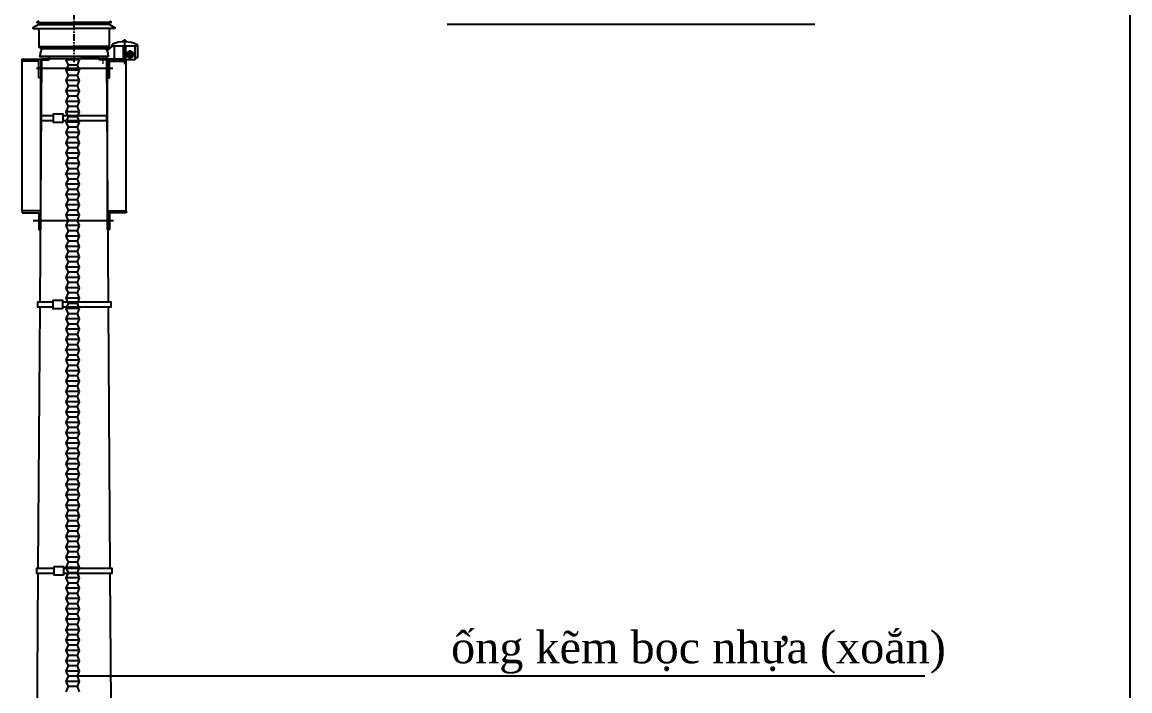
# Model space of a CAD drawing. Header units: inches. Extents: x -246336 to 136055, y -106871 to 69513.
# Drawn here: x 2198 to 6362, y 62200 to 64713 of the extents above; entities that cross this region are included whole.
import ezdxf

# ---------------------------------------------------------------- set-up
doc = ezdxf.new("R2010")
doc.units = ezdxf.units.IN
doc.header["$MEASUREMENT"] = 0
doc.linetypes.add('CENTER', pattern=[2, 1.25, -0.25, 0.25, -0.25])
doc.layers.add('Layer1', color=7, linetype='Continuous')
doc.layers.add('XA-TT1', color=7, linetype='Continuous')
doc.styles.add('VIET25', font='VNTIME_0.TTF', dxfattribs={"height": 2.5})

msp = doc.modelspace()

# ---------------------------------------------------------------- linework, layer by layer
at = {"color": 1}
msp.add_line((6361.71, 69513.263), (6361.71, 52013.263), dxfattribs=at)
at = {"color": 251}
msp.add_line((2388.354, 62256.421), (5590.825, 62256.421), dxfattribs=at)
at = {"layer": 'Layer1', "color": 251, "linetype": 'CENTER', "ltscale": 20}
msp.add_line((2393.05, 64563.097), (2393.05, 65111.885), dxfattribs=at)
at = {"layer": 'Layer1', "color": 8, "linetype": 'Continuous'}
for p, q in [((2260.273, 64703.728), (2238.639, 64691.803)), ((2260.273, 64717.302), (2253.707, 64712.822)), ((2254.164, 64711.342), (2393.05, 64711.342)), ((2260.273, 64703.728), (2260.273, 64711.449)), ((2260.273, 64703.728), (2393.05, 64703.728)), ((2531.936, 64711.342), (2393.05, 64711.342)), ((2525.827, 64703.728), (2393.05, 64703.728)), ((2525.827, 64717.302), (2532.393, 64712.822)), ((2525.827, 64703.728), (2525.827, 64711.449)), ((2525.827, 64703.728), (2547.462, 64691.803)), ((2239.226, 64689.522), (2393.05, 64689.522)), ((2546.875, 64689.522), (2393.05, 64689.522))]:
    msp.add_line(p, q, dxfattribs=at)
at = {"layer": 'Layer1', "color": 9, "linetype": 'Continuous'}
for p, q in [((2261.162, 64681.233), (2261.162, 64621.04)), ((2524.938, 64681.233), (2524.938, 64621.04)), ((2261.162, 64621.423), (2397.629, 64621.423)), ((2524.938, 64621.423), (2388.471, 64621.423)), ((2536.515, 64622.223), (2517.281, 64606.56)), ((2536.515, 64622.223), (2537.317, 64630.229)), ((2631.074, 64622.223), (2536.515, 64622.223)), ((2544.529, 64622.223), (2544.529, 64570.987)), ((2577.784, 64622.223), (2577.784, 64570.987)), ((2582.192, 64648.642), (2582.192, 64554.975)), ((2586.599, 64622.223), (2586.599, 64570.987)), ((2623.461, 64578.992), (2623.461, 64622.223)), ((2631.074, 64627.827), (2631.074, 64622.223)), ((2631.074, 64622.223), (2631.074, 64578.992)), ((2264.557, 64616.219), (2396.828, 64616.219)), ((2514.879, 64584.196), (2271.221, 64584.196)), ((2511.674, 64612.216), (2274.427, 64612.216)), ((2299.035, 64584.196), (2299.035, 64570.987)), ((2521.544, 64616.219), (2389.273, 64616.219)), ((2487.066, 64584.196), (2487.066, 64570.987)), ((2514.879, 64584.196), (2514.879, 64570.987)), ((2620.44, 64591.001), (2588.017, 64591.001)), ((2604.229, 64574.79), (2604.229, 64607.212)), ((2631.074, 64578.992), (2623.461, 64578.992)), ((2623.461, 64578.992), (2623.461, 64570.987)), ((2271.221, 64570.987), (2299.035, 64570.987)), ((2299.035, 64576.415), (2367.169, 64576.415)), ((2487.066, 64576.415), (2418.931, 64576.415)), ((2514.879, 64570.987), (2486.832, 64570.987)), ((2623.461, 64570.987), (2515.236, 64570.987))]:
    msp.add_line(p, q, dxfattribs=at)
at = {"layer": 'Layer1', "color": 9, "linetype": 'Continuous', "lineweight": 5}
msp.add_line((2502.606, 64556.782), (2502.606, 64587.337), dxfattribs=at)
at = {"layer": 'Layer1', "color": 9, "linetype": 'Continuous'}
msp.add_lwpolyline([(2587.878, 64638.83), (2576.582, 64638.83), (2576.582, 64642.237), (2587.878, 64642.237)], close=True, dxfattribs=at)
for radius in [12.421, 6.405]:
    msp.add_circle((2604.229, 64591.001), radius, dxfattribs=at)
at = {"layer": 'Layer1', "color": 8, "linetype": 'Continuous'}
for centre, radius, start, end in [((2254.164, 64712.153), 0.811, 124.30449, 270), ((2531.936, 64712.153), 0.811, 270, 55.69551), ((2239.226, 64690.738), 1.216, 118.863239, 270), ((2546.875, 64690.738), 1.216, 270, 61.136761)]:
    msp.add_arc(centre, radius, start, end, dxfattribs=at)
at = {"layer": 'Layer1', "color": 9, "linetype": 'Continuous'}
for centre, radius, start, end in [((2254.515, 64681.901), 6.681, 354.265697, 85.382765), ((2254.515, 64681.901), 6.681, 354.265697, 85.382765), ((2531.586, 64681.901), 6.681, 94.617235, 185.734303), ((2531.586, 64681.901), 6.681, 94.617235, 185.734303), ((2274.647, 64626.93), 14.715, 203.591639, 269.139676), ((2511.453, 64626.93), 14.715, 270.860324, 336.408361), ((2581.491, 64523.46), 115.546, 64.58857, 112.476656)]:
    msp.add_arc(centre, radius, start, end, dxfattribs=at)
for points in [[(2274.427, 64612.216), (2271.221, 64609.814), (2269.218, 64607.413), (2268.016, 64603.81), (2266.012, 64596.205), (2264.41, 64587.398), (2263.608, 64584.997), (2271.221, 64584.196)], [(2511.674, 64612.216), (2514.879, 64609.814), (2516.883, 64607.413), (2518.085, 64603.81), (2520.088, 64596.205), (2521.691, 64587.398), (2522.492, 64584.997), (2514.879, 64584.196)]]:
    msp.add_spline(points, degree=3, dxfattribs=at)
at = {"layer": 'XA-TT1'}
for p, q in [((6361.71, 69513.263), (6361.71, 52013.263)), ((3796.168, 64704.675), (5177.807, 64704.675)), ((2198.117, 64003.874), (2198.117, 64566.881)), ((2538.506, 64538.881), (2252.037, 64538.881)), ((2270.597, 64576.415), (2516.027, 64576.415)), ((2367.169, 64576.415), (2418.931, 64576.415)), ((2589.194, 64003.874), (2589.194, 64566.881)), ((2268.117, 64003.874), (2268.117, 64502.881)), ((2519.194, 64003.874), (2519.194, 64502.881)), ((2541.063, 63966.074), (2239.231, 63966.074))]:
    msp.add_line(p, q, dxfattribs=at)
at = {"layer": 'XA-TT1', "color": 251}
for p, q in [((2412.378, 64571.002), (2362.922, 64571.002)), ((2362.922, 64571.002), (2370.65, 64551.54)), ((2370.65, 64551.54), (2362.922, 64532.078)), ((2404.65, 64551.54), (2370.65, 64551.54)), ((2404.65, 64551.54), (2370.65, 64551.54)), ((2404.65, 64551.54), (2370.65, 64551.54)), ((2412.378, 64571.002), (2404.65, 64551.54)), ((2404.65, 64551.54), (2412.378, 64532.078)), ((2412.378, 64532.078), (2362.922, 64532.078)), ((2362.922, 64532.078), (2370.65, 64512.615)), ((2370.65, 64512.615), (2362.922, 64493.153)), ((2404.65, 64512.615), (2370.65, 64512.615)), ((2404.65, 64512.615), (2370.65, 64512.615)), ((2412.378, 64532.078), (2404.65, 64512.615)), ((2404.65, 64512.615), (2412.378, 64493.153)), ((2412.378, 64493.153), (2362.922, 64493.153)), ((2362.922, 64493.153), (2370.65, 64473.691)), ((2370.65, 64473.691), (2362.922, 64454.229)), ((2362.922, 64454.229), (2370.65, 64434.767)), ((2412.378, 64454.229), (2362.922, 64454.229)), ((2404.65, 64473.691), (2370.65, 64473.691)), ((2404.65, 64473.691), (2370.65, 64473.691)), ((2412.378, 64493.153), (2404.65, 64473.691)), ((2404.65, 64473.691), (2412.378, 64454.229)), ((2412.378, 64454.229), (2404.65, 64434.767)), ((2370.65, 64434.767), (2362.922, 64415.305)), ((2412.378, 64415.305), (2362.922, 64415.305)), ((2362.922, 64415.305), (2370.65, 64395.843)), ((2404.65, 64434.767), (2370.65, 64434.767)), ((2404.65, 64434.767), (2370.65, 64434.767)), ((2404.65, 64434.767), (2412.378, 64415.305)), ((2412.378, 64415.305), (2404.65, 64395.843)), ((2370.65, 64395.843), (2362.922, 64376.381)), ((2412.378, 64376.381), (2362.922, 64376.381)), ((2362.922, 64376.381), (2370.65, 64356.919)), ((2404.65, 64395.843), (2370.65, 64395.843)), ((2404.65, 64395.843), (2370.65, 64395.843)), ((2404.65, 64395.843), (2370.65, 64395.843)), ((2404.65, 64395.843), (2412.378, 64376.381)), ((2412.378, 64376.381), (2404.65, 64356.919)), ((2370.65, 64356.919), (2362.922, 64337.457)), ((2412.378, 64337.457), (2362.922, 64337.457)), ((2362.922, 64337.457), (2370.65, 64317.995)), ((2404.65, 64356.919), (2370.65, 64356.919)), ((2404.65, 64356.919), (2370.65, 64356.919)), ((2404.65, 64356.919), (2370.65, 64356.919)), ((2404.65, 64356.919), (2412.378, 64337.457)), ((2412.378, 64337.457), (2404.65, 64317.995)), ((2370.65, 64317.995), (2362.922, 64298.533)), ((2412.378, 64298.533), (2362.922, 64298.533)), ((2362.922, 64298.533), (2370.65, 64279.071)), ((2404.65, 64317.995), (2370.65, 64317.995)), ((2404.65, 64317.995), (2370.65, 64317.995)), ((2404.65, 64317.995), (2412.378, 64298.533)), ((2412.378, 64298.533), (2404.65, 64279.071)), ((2370.65, 64279.071), (2362.922, 64259.609)), ((2412.378, 64259.609), (2362.922, 64259.609)), ((2362.922, 64259.609), (2370.65, 64240.147)), ((2404.65, 64279.071), (2370.65, 64279.071)), ((2404.65, 64279.071), (2370.65, 64279.071)), ((2404.65, 64279.071), (2412.378, 64259.609)), ((2412.378, 64259.609), (2404.65, 64240.147)), ((2370.65, 64240.147), (2362.922, 64220.685)), ((2362.922, 64220.685), (2370.65, 64201.223)), ((2412.378, 64220.685), (2362.922, 64220.685)), ((2404.65, 64240.147), (2370.65, 64240.147)), ((2404.65, 64240.147), (2370.65, 64240.147)), ((2404.65, 64240.147), (2412.378, 64220.685)), ((2412.378, 64220.685), (2404.65, 64201.223)), ((2370.65, 64201.223), (2362.922, 64181.761)), ((2362.922, 64181.761), (2370.65, 64162.298)), ((2412.378, 64181.761), (2362.922, 64181.761)), ((2370.65, 64162.298), (2362.922, 64142.836)), ((2404.65, 64201.223), (2370.65, 64201.223)), ((2404.65, 64201.223), (2370.65, 64201.223)), ((2404.65, 64162.298), (2370.65, 64162.298)), ((2404.65, 64162.298), (2370.65, 64162.298)), ((2404.65, 64201.223), (2412.378, 64181.761)), ((2412.378, 64181.761), (2404.65, 64162.298)), ((2404.65, 64162.298), (2412.378, 64142.836)), ((2362.922, 64142.836), (2370.65, 64123.374)), ((2412.378, 64142.836), (2362.922, 64142.836)), ((2370.65, 64123.374), (2362.922, 64103.912)), ((2404.65, 64123.374), (2370.65, 64123.374)), ((2404.65, 64123.374), (2370.65, 64123.374)), ((2412.378, 64142.836), (2404.65, 64123.374)), ((2404.65, 64123.374), (2412.378, 64103.912)), ((2362.922, 64103.912), (2370.65, 64084.45)), ((2412.378, 64103.912), (2362.922, 64103.912)), ((2370.65, 64084.45), (2362.922, 64064.988)), ((2404.65, 64084.45), (2370.65, 64084.45)), ((2404.65, 64084.45), (2370.65, 64084.45)), ((2412.378, 64103.912), (2404.65, 64084.45)), ((2404.65, 64084.45), (2412.378, 64064.988)), ((2362.922, 64064.988), (2370.65, 64045.526)), ((2412.378, 64064.988), (2362.922, 64064.988)), ((2370.65, 64045.526), (2362.922, 64026.064)), ((2404.65, 64045.526), (2370.65, 64045.526)), ((2404.65, 64045.526), (2370.65, 64045.526)), ((2412.378, 64064.988), (2404.65, 64045.526)), ((2404.65, 64045.526), (2412.378, 64026.064)), ((2412.378, 64026.064), (2362.922, 64026.064)), ((2362.922, 64026.064), (2370.65, 64006.602)), ((2370.65, 64006.602), (2362.922, 63987.14)), ((2404.65, 64006.602), (2370.65, 64006.602)), ((2404.65, 64006.602), (2370.65, 64006.602)), ((2412.378, 64026.064), (2404.65, 64006.602)), ((2404.65, 64006.602), (2412.378, 63987.14)), ((2412.378, 63987.14), (2362.922, 63987.14)), ((2362.922, 63987.14), (2370.65, 63967.678)), ((2370.65, 63967.678), (2362.922, 63948.216)), ((2404.65, 63967.678), (2370.65, 63967.678)), ((2404.65, 63967.678), (2370.65, 63967.678)), ((2412.378, 63987.14), (2404.65, 63967.678)), ((2404.65, 63967.678), (2412.378, 63948.216)), ((2412.378, 63948.216), (2362.922, 63948.216)), ((2362.922, 63948.216), (2370.65, 63928.754)), ((2370.65, 63928.754), (2362.922, 63909.292)), ((2404.65, 63928.754), (2370.65, 63928.754)), ((2404.65, 63928.754), (2370.65, 63928.754)), ((2412.378, 63948.216), (2404.65, 63928.754)), ((2404.65, 63928.754), (2412.378, 63909.292)), ((2412.378, 63909.292), (2362.922, 63909.292)), ((2362.922, 63909.292), (2370.65, 63889.83)), ((2370.65, 63889.83), (2362.922, 63870.368)), ((2412.378, 63870.368), (2362.922, 63870.368)), ((2362.922, 63870.368), (2370.65, 63850.906)), ((2404.65, 63889.83), (2370.65, 63889.83)), ((2404.65, 63889.83), (2370.65, 63889.83)), ((2412.378, 63909.292), (2404.65, 63889.83)), ((2404.65, 63889.83), (2412.378, 63870.368)), ((2412.378, 63870.368), (2404.65, 63850.906)), ((2370.65, 63850.906), (2362.922, 63831.444)), ((2412.378, 63831.444), (2362.922, 63831.444)), ((2362.922, 63831.444), (2370.65, 63811.981)), ((2404.65, 63850.906), (2370.65, 63850.906)), ((2404.65, 63850.906), (2370.65, 63850.906)), ((2404.65, 63850.906), (2412.378, 63831.444)), ((2412.378, 63831.444), (2404.65, 63811.981)), ((2370.65, 63811.981), (2362.922, 63792.519)), ((2412.378, 63792.519), (2362.922, 63792.519)), ((2362.922, 63792.519), (2370.65, 63773.057)), ((2404.65, 63811.981), (2370.65, 63811.981)), ((2404.65, 63811.981), (2370.65, 63811.981)), ((2404.65, 63811.981), (2412.378, 63792.519)), ((2412.378, 63792.519), (2404.65, 63773.057)), ((2370.65, 63773.057), (2362.922, 63753.595)), ((2412.378, 63753.595), (2362.922, 63753.595)), ((2362.922, 63753.595), (2370.65, 63734.133)), ((2404.65, 63773.057), (2370.65, 63773.057)), ((2404.65, 63773.057), (2370.65, 63773.057)), ((2404.65, 63773.057), (2412.378, 63753.595)), ((2412.378, 63753.595), (2404.65, 63734.133)), ((2370.65, 63734.133), (2362.922, 63714.671)), ((2412.378, 63714.671), (2362.922, 63714.671)), ((2362.922, 63714.671), (2370.65, 63695.209)), ((2404.65, 63734.133), (2370.65, 63734.133)), ((2404.65, 63734.133), (2370.65, 63734.133)), ((2404.65, 63734.133), (2412.378, 63714.671)), ((2412.378, 63714.671), (2404.65, 63695.209)), ((2370.65, 63695.209), (2362.922, 63675.747)), ((2412.378, 63675.747), (2362.922, 63675.747)), ((2362.922, 63675.747), (2370.65, 63656.285)), ((2404.65, 63695.209), (2370.65, 63695.209)), ((2404.65, 63695.209), (2370.65, 63695.209)), ((2404.65, 63695.209), (2412.378, 63675.747)), ((2412.378, 63675.747), (2404.65, 63656.285)), ((2370.65, 63656.285), (2362.922, 63636.823)), ((2412.378, 63636.823), (2362.922, 63636.823)), ((2362.922, 63636.823), (2370.65, 63617.361)), ((2404.65, 63656.285), (2370.65, 63656.285)), ((2404.65, 63656.285), (2370.65, 63656.285)), ((2404.65, 63656.285), (2412.378, 63636.823)), ((2412.378, 63636.823), (2404.65, 63617.361)), ((2370.65, 63617.361), (2362.922, 63597.899)), ((2362.922, 63597.899), (2370.65, 63578.437)), ((2412.378, 63597.899), (2362.922, 63597.899)), ((2370.65, 63578.437), (2362.922, 63558.975)), ((2404.65, 63617.361), (2370.65, 63617.361)), ((2404.65, 63617.361), (2370.65, 63617.361)), ((2404.65, 63578.437), (2370.65, 63578.437)), ((2404.65, 63578.437), (2370.65, 63578.437)), ((2404.65, 63617.361), (2412.378, 63597.899)), ((2412.378, 63597.899), (2404.65, 63578.437)), ((2404.65, 63578.437), (2412.378, 63558.975)), ((2412.378, 63558.975), (2362.922, 63558.975)), ((2362.922, 63558.975), (2370.65, 63539.513)), ((2370.65, 63539.513), (2362.922, 63520.051)), ((2404.65, 63539.513), (2370.65, 63539.513)), ((2404.65, 63539.513), (2370.65, 63539.513)), ((2412.378, 63558.975), (2404.65, 63539.513)), ((2404.65, 63539.513), (2412.378, 63520.051)), ((2412.378, 63520.051), (2362.922, 63520.051)), ((2362.922, 63520.051), (2370.65, 63500.589)), ((2370.65, 63500.589), (2362.922, 63481.127)), ((2404.65, 63500.589), (2370.65, 63500.589)), ((2404.65, 63500.589), (2370.65, 63500.589)), ((2412.378, 63520.051), (2404.65, 63500.589)), ((2404.65, 63500.589), (2412.378, 63481.127)), ((2412.378, 63481.127), (2362.922, 63481.127)), ((2362.922, 63481.127), (2370.65, 63461.664)), ((2370.65, 63461.664), (2362.922, 63442.202)), ((2404.65, 63461.664), (2370.65, 63461.664)), ((2404.65, 63461.664), (2370.65, 63461.664)), ((2412.378, 63481.127), (2404.65, 63461.664)), ((2404.65, 63461.664), (2412.378, 63442.202)), ((2412.378, 63442.202), (2362.922, 63442.202)), ((2362.922, 63442.202), (2370.65, 63422.74)), ((2370.65, 63422.74), (2362.922, 63403.278)), ((2404.65, 63422.74), (2370.65, 63422.74)), ((2404.65, 63422.74), (2370.65, 63422.74)), ((2412.378, 63442.202), (2404.65, 63422.74)), ((2404.65, 63422.74), (2412.378, 63403.278)), ((2412.378, 63403.278), (2362.922, 63403.278)), ((2362.922, 63403.278), (2370.65, 63383.816)), ((2370.65, 63383.816), (2362.922, 63364.354)), ((2404.65, 63383.816), (2370.65, 63383.816)), ((2404.65, 63383.816), (2370.65, 63383.816)), ((2412.378, 63403.278), (2404.65, 63383.816)), ((2404.65, 63383.816), (2412.378, 63364.354)), ((2412.378, 63364.354), (2362.922, 63364.354)), ((2362.922, 63364.354), (2370.65, 63344.892)), ((2370.65, 63344.892), (2362.922, 63325.43)), ((2404.65, 63344.892), (2370.65, 63344.892)), ((2404.65, 63344.892), (2370.65, 63344.892)), ((2412.378, 63364.354), (2404.65, 63344.892)), ((2404.65, 63344.892), (2412.378, 63325.43)), ((2412.378, 63325.43), (2362.922, 63325.43)), ((2362.922, 63325.43), (2370.65, 63305.968)), ((2370.65, 63305.968), (2362.922, 63286.506)), ((2404.65, 63305.968), (2370.65, 63305.968)), ((2404.65, 63305.968), (2370.65, 63305.968)), ((2412.378, 63325.43), (2404.65, 63305.968)), ((2404.65, 63305.968), (2412.378, 63286.506)), ((2412.378, 63286.506), (2362.922, 63286.506)), ((2362.922, 63286.506), (2370.65, 63267.044)), ((2370.65, 63267.044), (2362.922, 63247.582)), ((2412.378, 63247.582), (2362.922, 63247.582)), ((2362.922, 63247.582), (2370.65, 63228.12)), ((2404.65, 63267.044), (2370.65, 63267.044)), ((2404.65, 63267.044), (2370.65, 63267.044)), ((2412.378, 63286.506), (2404.65, 63267.044)), ((2404.65, 63267.044), (2412.378, 63247.582)), ((2412.378, 63247.582), (2404.65, 63228.12)), ((2370.65, 63228.12), (2362.922, 63208.658)), ((2412.378, 63208.658), (2362.922, 63208.658)), ((2362.922, 63208.658), (2370.65, 63189.196)), ((2404.65, 63228.12), (2370.65, 63228.12)), ((2404.65, 63228.12), (2370.65, 63228.12)), ((2404.65, 63228.12), (2412.378, 63208.658)), ((2412.378, 63208.658), (2404.65, 63189.196)), ((2370.65, 63189.196), (2362.922, 63169.734)), ((2412.378, 63169.734), (2362.922, 63169.734)), ((2362.922, 63169.734), (2370.65, 63150.272)), ((2404.65, 63189.196), (2370.65, 63189.196)), ((2404.65, 63189.196), (2370.65, 63189.196)), ((2404.65, 63189.196), (2412.378, 63169.734)), ((2412.378, 63169.734), (2404.65, 63150.272)), ((2370.65, 63150.272), (2362.922, 63130.81)), ((2412.378, 63130.81), (2362.922, 63130.81)), ((2362.922, 63130.81), (2370.65, 63111.347)), ((2404.65, 63150.272), (2370.65, 63150.272)), ((2404.65, 63150.272), (2370.65, 63150.272)), ((2404.65, 63150.272), (2412.378, 63130.81)), ((2412.378, 63130.81), (2404.65, 63111.347)), ((2370.65, 63111.347), (2362.922, 63091.885)), ((2412.378, 63091.885), (2362.922, 63091.885)), ((2362.922, 63091.885), (2370.65, 63072.423)), ((2404.65, 63111.347), (2370.65, 63111.347)), ((2404.65, 63111.347), (2370.65, 63111.347)), ((2404.65, 63111.347), (2412.378, 63091.885)), ((2412.378, 63091.885), (2404.65, 63072.423)), ((2370.65, 63072.423), (2362.922, 63052.961)), ((2412.378, 63052.961), (2362.922, 63052.961)), ((2362.922, 63052.961), (2370.65, 63033.499)), ((2404.65, 63072.423), (2370.65, 63072.423)), ((2404.65, 63072.423), (2370.65, 63072.423)), ((2404.65, 63072.423), (2412.378, 63052.961)), ((2412.378, 63052.961), (2404.65, 63033.499)), ((2370.65, 63033.499), (2362.922, 63014.037)), ((2412.378, 63014.037), (2362.922, 63014.037)), ((2362.922, 63014.037), (2370.65, 62994.575)), ((2404.65, 63033.499), (2370.65, 63033.499)), ((2404.65, 63033.499), (2370.65, 63033.499)), ((2404.65, 63033.499), (2412.378, 63014.037)), ((2412.378, 63014.037), (2404.65, 62994.575)), ((2370.65, 62994.575), (2362.922, 62975.113)), ((2412.378, 62975.113), (2362.922, 62975.113)), ((2362.922, 62975.113), (2370.65, 62955.651)), ((2370.65, 62955.651), (2362.922, 62936.189)), ((2404.65, 62994.575), (2370.65, 62994.575)), ((2404.65, 62994.575), (2370.65, 62994.575)), ((2404.65, 62955.651), (2370.65, 62955.651)), ((2404.65, 62955.651), (2370.65, 62955.651)), ((2404.65, 62994.575), (2412.378, 62975.113)), ((2412.378, 62975.113), (2404.65, 62955.651)), ((2404.65, 62955.651), (2412.378, 62936.189)), ((2412.378, 62936.189), (2362.922, 62936.189)), ((2362.922, 62936.189), (2370.65, 62916.727)), ((2370.65, 62916.727), (2362.922, 62897.265)), ((2404.65, 62916.727), (2370.65, 62916.727)), ((2404.65, 62916.727), (2370.65, 62916.727)), ((2412.378, 62936.189), (2404.65, 62916.727)), ((2404.65, 62916.727), (2412.378, 62897.265)), ((2412.378, 62897.265), (2362.922, 62897.265)), ((2362.922, 62897.265), (2370.65, 62877.803)), ((2370.65, 62877.803), (2362.922, 62858.341)), ((2404.65, 62877.803), (2370.65, 62877.803)), ((2404.65, 62877.803), (2370.65, 62877.803)), ((2412.378, 62897.265), (2404.65, 62877.803)), ((2404.65, 62877.803), (2412.378, 62858.341)), ((2412.378, 62858.341), (2362.922, 62858.341)), ((2362.922, 62858.341), (2370.65, 62838.879)), ((2370.65, 62838.879), (2362.922, 62819.417)), ((2404.65, 62838.879), (2370.65, 62838.879)), ((2404.65, 62838.879), (2370.65, 62838.879)), ((2412.378, 62858.341), (2404.65, 62838.879)), ((2404.65, 62838.879), (2412.378, 62819.417)), ((2412.378, 62819.417), (2362.922, 62819.417)), ((2362.922, 62819.417), (2370.65, 62799.955)), ((2370.65, 62799.955), (2362.922, 62780.493)), ((2404.65, 62799.955), (2370.65, 62799.955)), ((2404.65, 62799.955), (2370.65, 62799.955)), ((2412.378, 62819.417), (2404.65, 62799.955)), ((2404.65, 62799.955), (2412.378, 62780.493)), ((2412.378, 62780.493), (2362.922, 62780.493)), ((2362.922, 62780.493), (2370.65, 62761.03)), ((2370.65, 62761.03), (2362.922, 62741.568)), ((2404.65, 62761.03), (2370.65, 62761.03)), ((2404.65, 62761.03), (2370.65, 62761.03)), ((2412.378, 62780.493), (2404.65, 62761.03)), ((2404.65, 62761.03), (2412.378, 62741.568)), ((2412.378, 62741.568), (2362.922, 62741.568)), ((2362.922, 62741.568), (2370.65, 62722.106)), ((2370.65, 62722.106), (2362.922, 62702.644)), ((2404.65, 62722.106), (2370.65, 62722.106)), ((2404.65, 62722.106), (2370.65, 62722.106)), ((2412.378, 62741.568), (2404.65, 62722.106)), ((2404.65, 62722.106), (2412.378, 62702.644)), ((2412.378, 62702.644), (2362.922, 62702.644)), ((2362.922, 62702.644), (2370.65, 62683.182)), ((2370.65, 62683.182), (2362.922, 62663.72)), ((2412.378, 62663.72), (2362.922, 62663.72)), ((2362.922, 62663.72), (2370.65, 62644.258)), ((2404.65, 62683.182), (2370.65, 62683.182)), ((2404.65, 62683.182), (2370.65, 62683.182)), ((2412.378, 62702.644), (2404.65, 62683.182)), ((2404.65, 62683.182), (2412.378, 62663.72)), ((2412.378, 62663.72), (2404.65, 62644.258)), ((2370.65, 62644.258), (2362.922, 62624.796)), ((2412.378, 62624.796), (2362.922, 62624.796)), ((2362.922, 62624.796), (2370.65, 62605.334)), ((2404.65, 62644.258), (2370.65, 62644.258)), ((2404.65, 62644.258), (2370.65, 62644.258)), ((2404.65, 62644.258), (2412.378, 62624.796)), ((2412.378, 62624.796), (2404.65, 62605.334)), ((2370.65, 62605.334), (2362.922, 62585.872)), ((2412.378, 62585.872), (2362.922, 62585.872)), ((2362.922, 62585.872), (2370.65, 62566.41)), ((2404.65, 62605.334), (2370.65, 62605.334)), ((2404.65, 62605.334), (2370.65, 62605.334)), ((2404.65, 62605.334), (2412.378, 62585.872)), ((2412.378, 62585.872), (2404.65, 62566.41)), ((2370.65, 62566.41), (2362.922, 62546.948)), ((2362.922, 62546.948), (2370.65, 62527.486)), ((2412.378, 62546.948), (2362.922, 62546.948)), ((2404.65, 62566.41), (2370.65, 62566.41)), ((2404.65, 62566.41), (2370.65, 62566.41)), ((2404.65, 62566.41), (2412.378, 62546.948)), ((2412.378, 62546.948), (2404.65, 62527.486)), ((2370.65, 62527.486), (2362.922, 62508.024)), ((2412.378, 62508.024), (2362.922, 62508.024)), ((2362.922, 62508.024), (2370.65, 62488.562)), ((2404.65, 62527.486), (2370.65, 62527.486)), ((2404.65, 62527.486), (2370.65, 62527.486)), ((2404.65, 62527.486), (2412.378, 62508.024)), ((2412.378, 62508.024), (2404.65, 62488.562)), ((2370.65, 62488.562), (2362.922, 62469.1)), ((2362.922, 62469.1), (2370.65, 62449.638)), ((2412.378, 62469.1), (2362.922, 62469.1)), ((2404.65, 62488.562), (2370.65, 62488.562)), ((2404.65, 62488.562), (2370.65, 62488.562)), ((2404.65, 62488.562), (2412.378, 62469.1)), ((2412.378, 62469.1), (2404.65, 62449.638)), ((2370.65, 62449.638), (2362.922, 62430.176)), ((2412.378, 62430.176), (2362.922, 62430.176)), ((2362.922, 62430.176), (2370.65, 62410.713)), ((2404.65, 62449.638), (2370.65, 62449.638)), ((2404.65, 62449.638), (2370.65, 62449.638)), ((2404.65, 62449.638), (2412.378, 62430.176)), ((2412.378, 62430.176), (2404.65, 62410.713)), ((2370.65, 62410.713), (2362.922, 62391.251)), ((2412.378, 62391.251), (2362.922, 62391.251)), ((2362.922, 62391.251), (2370.65, 62371.789)), ((2370.65, 62371.789), (2362.922, 62352.327)), ((2404.65, 62410.713), (2370.65, 62410.713)), ((2404.65, 62410.713), (2370.65, 62410.713)), ((2404.65, 62371.789), (2370.65, 62371.789)), ((2404.65, 62371.789), (2370.65, 62371.789)), ((2404.65, 62410.713), (2412.378, 62391.251)), ((2412.378, 62391.251), (2404.65, 62371.789)), ((2404.65, 62371.789), (2412.378, 62352.327)), ((2412.378, 62352.327), (2362.922, 62352.327)), ((2362.922, 62352.327), (2370.65, 62332.865)), ((2370.65, 62332.865), (2362.922, 62313.403)), ((2404.65, 62332.865), (2370.65, 62332.865)), ((2404.65, 62332.865), (2370.65, 62332.865)), ((2412.378, 62352.327), (2404.65, 62332.865)), ((2404.65, 62332.865), (2412.378, 62313.403)), ((2412.378, 62313.403), (2362.922, 62313.403)), ((2362.922, 62313.403), (2370.65, 62293.941)), ((2370.65, 62293.941), (2362.922, 62274.479)), ((2404.65, 62293.941), (2370.65, 62293.941)), ((2404.65, 62293.941), (2370.65, 62293.941)), ((2412.378, 62313.403), (2404.65, 62293.941)), ((2404.65, 62293.941), (2412.378, 62274.479)), ((2412.378, 62274.479), (2362.922, 62274.479)), ((2362.922, 62274.479), (2370.65, 62255.017)), ((2370.65, 62255.017), (2362.922, 62235.555)), ((2404.65, 62255.017), (2370.65, 62255.017)), ((2404.65, 62255.017), (2370.65, 62255.017)), ((2412.378, 62274.479), (2404.65, 62255.017)), ((2404.65, 62255.017), (2412.378, 62235.555)), ((2412.378, 62235.555), (2362.922, 62235.555)), ((2362.922, 62235.555), (2370.65, 62216.093)), ((2370.65, 62216.093), (2362.922, 62196.631)), ((2404.65, 62216.093), (2370.65, 62216.093)), ((2404.65, 62216.093), (2370.65, 62216.093)), ((2412.378, 62235.555), (2404.65, 62216.093)), ((2404.65, 62216.093), (2412.378, 62196.631))]:
    msp.add_line(p, q, dxfattribs=at)
at = {"layer": 'XA-TT1', "color": 7, "flags": 128}
for points in [[(2198.117, 64566.881), (2198.117, 64573.881), (2268.117, 64573.881), (2268.117, 64503.881), (2261.117, 64503.881)], [(2261.117, 64503.881), (2261.117, 64566.881), (2198.117, 64566.881)], [(2589.194, 64566.881), (2589.194, 64573.881), (2519.194, 64573.881), (2519.194, 64503.881), (2526.194, 64503.881)], [(2526.194, 64503.881), (2526.194, 64566.881), (2589.194, 64566.881)]]:
    msp.add_lwpolyline(points, dxfattribs=at)
at = {"layer": 'XA-TT1', "flags": 128}
for points in [[(2270.597, 64576.415), (2264.26, 63661.639)], [(2522.364, 63661.639), (2516.027, 64576.415)], [(2264.121, 63641.639), (2257.333, 62661.639)], [(2529.291, 62661.639), (2522.503, 63641.639)], [(2257.194, 62641.639), (2250.406, 61661.639)], [(2536.218, 61661.639), (2529.43, 62641.639)]]:
    msp.add_lwpolyline(points, dxfattribs=at)
at = {"layer": 'XA-TT1'}
for points in [[(2316.037, 64341.639), (2270.942, 64341.639), (2270.942, 64361.639), (2316.037, 64361.639)], [(2350.935, 64361.639), (2515.768, 64361.639), (2515.768, 64341.639), (2350.935, 64341.639)], [(2314.311, 63641.639), (2257.166, 63641.639), (2257.166, 63661.639), (2314.311, 63661.639)], [(2349.21, 63661.639), (2531.351, 63661.639), (2531.351, 63641.639), (2349.21, 63641.639)], [(2318.178, 62641.639), (2253.034, 62641.639), (2253.034, 62661.639), (2318.178, 62661.639)], [(2353.077, 62661.639), (2535.101, 62661.639), (2535.101, 62641.639), (2353.077, 62641.639)]]:
    msp.add_lwpolyline(points, dxfattribs=at)
for points in [[(2350.935, 64335.413), (2316.037, 64335.413), (2316.037, 64367.788), (2350.935, 64367.788)], [(2349.21, 63635.413), (2314.311, 63635.413), (2314.311, 63667.788), (2349.21, 63667.788)], [(2353.077, 62635.413), (2318.178, 62635.413), (2318.178, 62667.788), (2353.077, 62667.788)]]:
    msp.add_lwpolyline(points, close=True, dxfattribs=at)
at = {"layer": 'XA-TT1', "flags": 128}
for points in [[(2198.117, 63996.874), (2261.117, 63996.874), (2261.117, 63933.874), (2268.117, 63933.874), (2268.117, 64003.874), (2198.117, 64003.874)], [(2589.194, 63996.874), (2526.194, 63996.874), (2526.194, 63933.874), (2519.194, 63933.874), (2519.194, 64003.874), (2589.194, 64003.874)]]:
    msp.add_lwpolyline(points, close=True, dxfattribs=at)

# ---------------------------------------------------------------- texts
at = {"layer": 'XA-TT1', "style": 'VIET25'}
msp.add_text('èng kÏm bäc nhùa (xo¾n)', height=120, dxfattribs=at).set_placement((3810.301, 62303.955))

doc.saveas('drawing.dxf')
